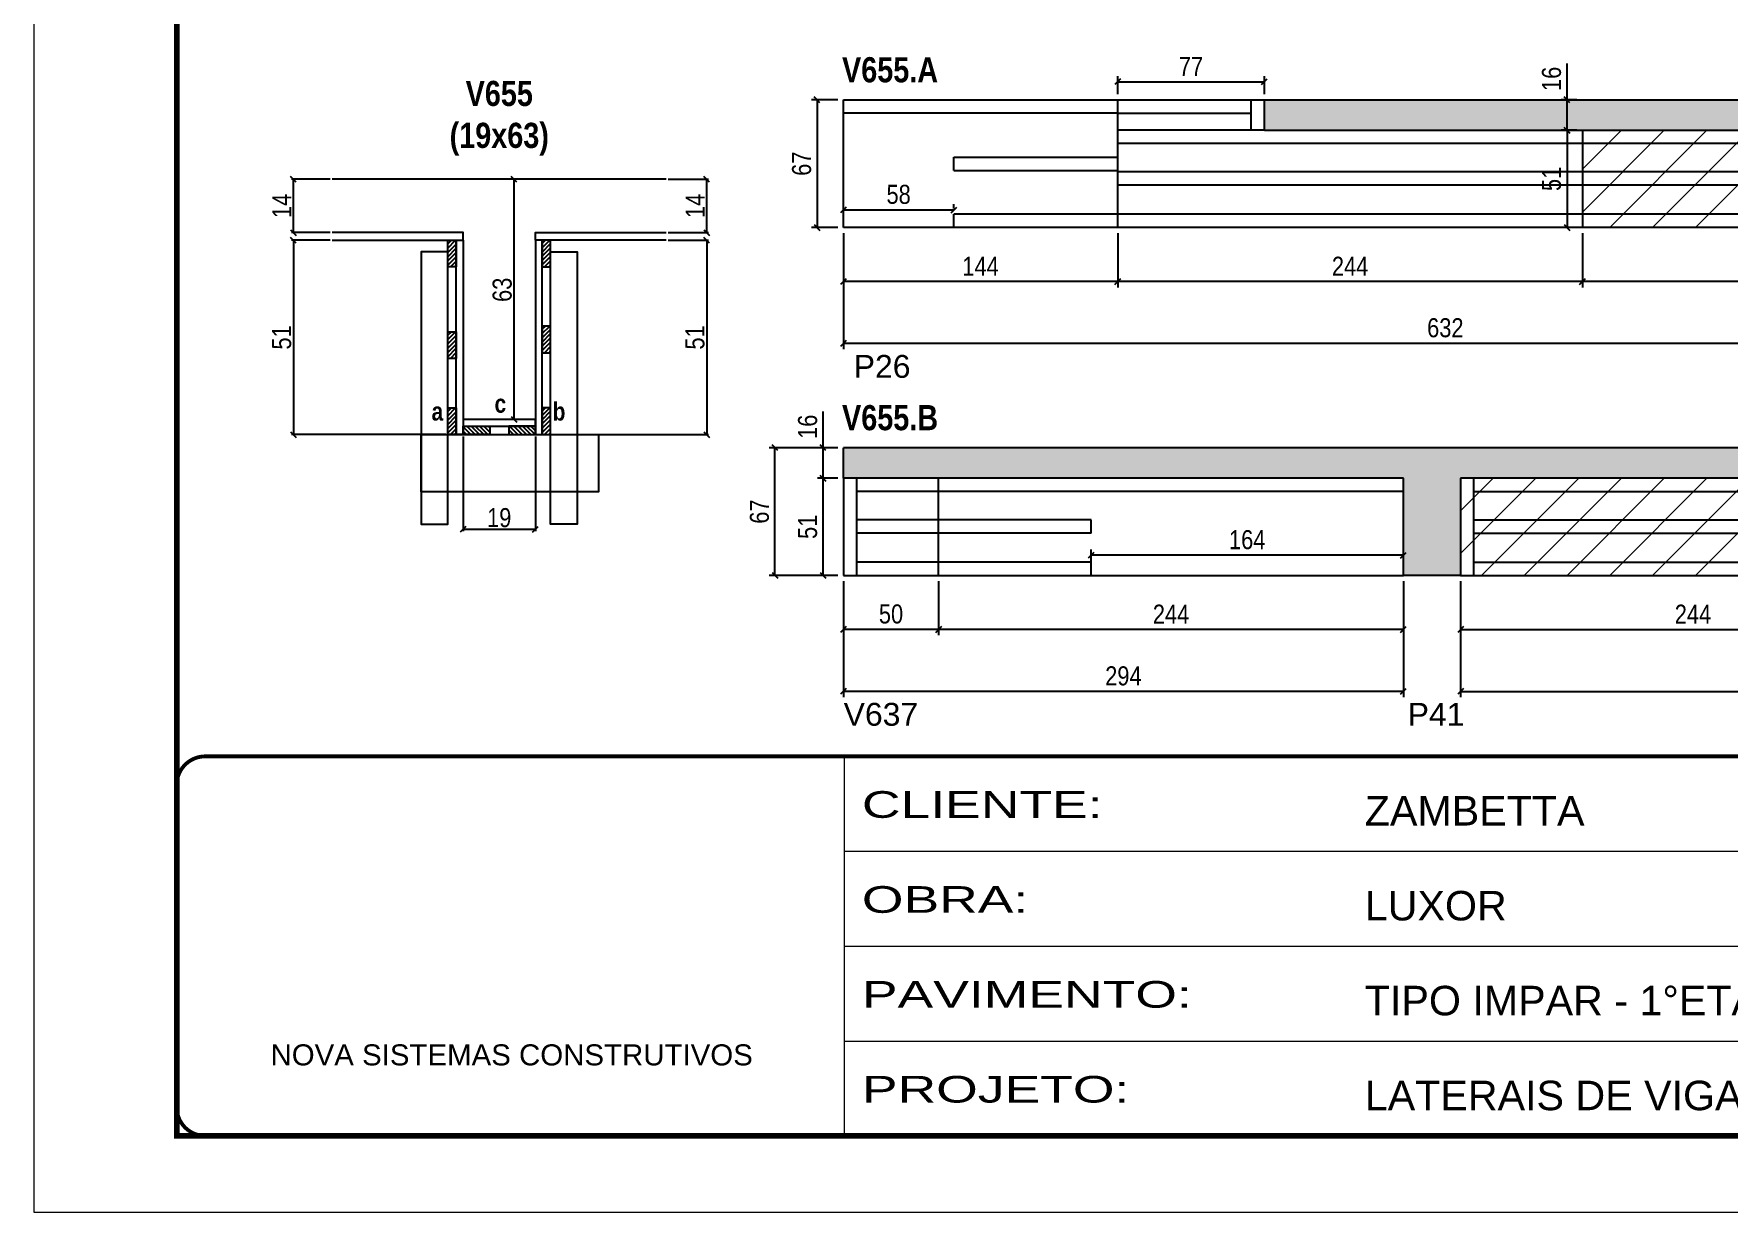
# Model space of a CAD drawing. Extents: x 3309 to 9563, y -2522 to 14608.
# Drawn here: x 4908 to 5797, y 10112 to 10731 of the extents above; entities that cross this region are included whole.
import ezdxf

# ---------------------------------------------------------------- set-up
doc = ezdxf.new("R2010")
doc.units = 0
doc.header["$PDMODE"] = 35
doc.header["$PDSIZE"] = -10
doc.linetypes.add('CONTINUO', pattern=[0])
doc.linetypes.add('DASHED', pattern=[0.75, 0.5, -0.25])
for name, color, linetype in [('5', 5, 'Continuous'), ('COTA', 241, 'Continuous'), ('detalhes', 4, 'Continuous'), ('NOMENCLATURA', 7, 'Continuous'), ('Painéis', 200, 'Continuous'), ('SARR_2.2x7', 40, 'Continuous'), ('SARR_3.5x7', 81, 'Continuous')]:
    doc.layers.add(name, color=color, linetype=linetype)
for name, color, linetype, lineweight in [('CONCRETO', 251, 'Continuous', 25), ('Folhas', 255, 'Continuous', 9), ('Hachura', 251, 'Continuous', 9), ('SARRAFO DE PRESSAO', 251, 'DASHED', 9)]:
    doc.layers.add(name, color=color, linetype=linetype, lineweight=lineweight)
doc.styles.add('ARIAL', font='arial.ttf')
doc.styles.add('COTA TECNICA', font='techl___.ttf', dxfattribs={"height": 10})
doc.styles.add('COTA TECNICA 2X', font='techl___.ttf', dxfattribs={"height": 10})
doc.styles.get("Standard").update_dxf_attribs({"font": 'arial.ttf'})
doc.styles.add('TECNICA', font='techb___.ttf', dxfattribs={"height": 10})
doc.styles.add('Tecnologia', font='')
doc.styles.get('Tecnologia').set_extended_font_data('Forgotten Futurist')
doc.dimstyles.new('PAINEL', dxfattribs={"dimtxt": 10, "dimasz": 3, "dimexe": 3, "dimexo": 3, "dimgap": 3, "dimtad": 1, "dimdec": 1, "dimzin": 12, "dimdsep": 46, "dimtxsty": 'COTA TECNICA', "dimblk1": 'OBLIQUE', "dimblk2": 'OBLIQUE', "dimsah": 1, "dimcen": 0.9, "dimclrd": 4, "dimclre": 4, "dimclrt": 240, "dimadec": 1, "dimazin": 3, "dimtfac": 1, "dimtdec": 1, "dimtmove": 0, "dimatfit": 3, "dimfxl": 1, "dimtolj": 1, "dimtzin": 12, "dimarcsym": 0})
doc.dimstyles.new('SECAO', dxfattribs={"dimscale": 0.333333, "dimtxt": 5, "dimasz": 9, "dimexe": 3, "dimexo": 3, "dimgap": 3, "dimtad": 1, "dimdec": 1, "dimlfac": 0.5, "dimzin": 12, "dimdsep": 46, "dimtxsty": 'COTA TECNICA 2X', "dimblk1": 'OBLIQUE', "dimblk2": 'OBLIQUE', "dimsah": 1, "dimcen": 0.9, "dimclrd": 4, "dimclre": 4, "dimclrt": 240, "dimadec": 1, "dimazin": 3, "dimtfac": 1, "dimtdec": 1, "dimtmove": 0, "dimatfit": 3, "dimfxl": 1, "dimtolj": 1, "dimtzin": 12, "dimarcsym": 0})
pattern_1 = [(135, (38368.6903, -112991.9001), (-1.122532015, -1.122532015), [])]
pattern_2 = [(45, (-118387.018, -22613.2691), (-1.122532015, 1.122532015), [])]
pattern_3 = [(45, (-118387.018, -22701.2691), (-1.122532015, 1.122532015), [])]

# ---------------------------------------------------------------- blocks, each defined once
blk = doc.blocks.new('9999999999')
at = {"color": 30, "linetype": 'CONTINUO'}
for p, q in [((98564.56, 34230.21), (98564.56, 34429.45)), ((98564.56, 34379.64), (99583.98, 34379.64)), ((98564.56, 34329.83), (99487.98, 34329.83)), ((98564.56, 34280.02), (99487.98, 34280.02))]:
    blk.add_line(p, q, dxfattribs=at)
at = {"color": 30, "linetype": 'CONTINUO', "const_width": 2}
blk.add_lwpolyline([(99583.98, 34230.21), (99583.98, 34414.45, 0.414214), (99568.98, 34429.45), (98228.98, 34429.45, 0.414214), (98213.98, 34414.45), (98213.98, 34245.21, 0.414214), (98228.98, 34230.21), (99583.98, 34230.21)], format="xyb", dxfattribs=at)
at = {"layer": 'Folhas'}
blk.add_lwpolyline([(98138.98, 34190.21), (99623.98, 34190.21), (99623.98, 35240.21), (98138.98, 35240.21)], close=True, dxfattribs=at)
at = {"layer": 'Folhas', "color": 30, "const_width": 3}
blk.add_lwpolyline([(98213.98, 34230.21), (99583.98, 34230.21), (99583.98, 35200.21), (98213.98, 35200.21)], close=True, dxfattribs=at)
at = {"color": 7, "linetype": 'Continuous', "ltscale": 5, "style": 'ARIAL'}
for s, height, p in [('ZAMBETTA', 15.483, (98837.68, 34393.13)), ('LUXOR', 15.483, (98837.68, 34343.32)), ('TIPO IMPAR - 1°ETAPA', 15.4829, (98837.68, 34293.51)), ('NOVA SISTEMAS CONSTRUTIVOS', 11.0592, (98263.19, 34267.21)), ('LATERAIS DE VIGAS', 15.4829, (98837.68, 34243.7))]:
    blk.add_text(s, height=height, dxfattribs=at).set_placement(p)
at = {"layer": 'Folhas', "color": 7, "style": 'Tecnologia', "width": 1.5}
for s, p in [('CLIENTE:', (98573.65, 34397.17)), ('OBRA:', (98573.65, 34347.31)), ('PAVIMENTO:', (98573.65, 34297.5)), ('PROJETO:', (98573.65, 34247.69))]:
    blk.add_text(s, height=14, dxfattribs=at).set_placement(p)
blk = doc.blocks.new('_Oblique')
at = {"color": 0, "linetype": 'ByBlock', "lineweight": -2}
blk.add_line((-0.5, -0.5), (0.5, 0.5), dxfattribs=at)
blk = doc.blocks.new('*D2615')
at = {"layer": 'COTA', "color": 4, "lineweight": -2, "transparency": 16777216}
for p, q in [((5133.15, 10519.27), (5133.15, 10469.52)), ((5171.15, 10519.27), (5171.15, 10469.52)), ((5171.15, 10470.52), (5133.15, 10470.52))]:
    blk.add_line(p, q, dxfattribs=at)
at = {"layer": 'Defpoints', "color": 0, "transparency": 16777216}
for p in [(5133.15, 10520.27), (5171.15, 10520.27), (5133.15, 10470.52)]:
    blk.add_point(p, dxfattribs=at)
at = {"layer": 'COTA', "color": 4, "lineweight": -2, "transparency": 16777216, "xscale": 3, "yscale": 3, "zscale": 3, "rotation": 180}
blk.add_blockref('_Oblique', (5133.15, 10470.52), dxfattribs=at)
at = {"layer": 'COTA', "color": 4, "lineweight": -2, "transparency": 16777216, "xscale": 3, "yscale": 3, "zscale": 3}
blk.add_blockref('_Oblique', (5171.15, 10470.52), dxfattribs=at)
at = {"layer": 'COTA', "color": 240, "transparency": 16777216, "insert": (5152.15, 10476.61), "char_height": 10, "attachment_point": 5, "style": 'COTA TECNICA 2X'}
blk.add_mtext('\\A1;19', dxfattribs=at)
blk = doc.blocks.new('*D2616')
at = {"layer": 'COTA', "color": 4, "lineweight": -2, "transparency": 16777216}
for p, q in [((5063.45, 10622.27), (5043.1, 10622.27)), ((5044.1, 10622.27), (5044.1, 10520.27)), ((5124.15, 10520.27), (5043.1, 10520.27))]:
    blk.add_line(p, q, dxfattribs=at)
at = {"layer": 'Defpoints', "color": 0, "transparency": 16777216}
for p in [(5064.45, 10622.27), (5044.1, 10520.27), (5125.15, 10520.27, 0)]:
    blk.add_point(p, dxfattribs=at)
at = {"layer": 'COTA', "color": 4, "lineweight": -2, "transparency": 16777216, "xscale": 3, "yscale": 3, "zscale": 3}
for p, rotation in [((5044.1, 10622.27), 90), ((5044.1, 10520.27), 270)]:
    blk.add_blockref('_Oblique', p, dxfattribs=dict(at, rotation=rotation))
at = {"layer": 'COTA', "color": 240, "transparency": 16777216, "insert": (5037.99, 10571.27), "char_height": 10, "attachment_point": 5, "rotation": 90, "style": 'COTA TECNICA 2X'}
blk.add_mtext('\\A1;51', dxfattribs=at)
blk = doc.blocks.new('*D2617')
at = {"layer": 'COTA', "color": 4, "lineweight": -2, "transparency": 16777216}
for p, q in [((5240.85, 10622.27), (5262.07, 10622.27)), ((5261.07, 10622.27), (5261.07, 10520.27)), ((5180.15, 10520.27), (5262.07, 10520.27))]:
    blk.add_line(p, q, dxfattribs=at)
at = {"layer": 'Defpoints', "color": 0, "transparency": 16777216}
for p in [(5239.85, 10622.27), (5179.15, 10520.27, 0), (5261.07, 10520.27)]:
    blk.add_point(p, dxfattribs=at)
at = {"layer": 'COTA', "color": 4, "lineweight": -2, "transparency": 16777216, "xscale": 3, "yscale": 3, "zscale": 3}
for p, rotation in [((5261.07, 10622.27), 90), ((5261.07, 10520.27), 270)]:
    blk.add_blockref('_Oblique', p, dxfattribs=dict(at, rotation=rotation))
at = {"layer": 'COTA', "color": 240, "transparency": 16777216, "insert": (5254.96, 10571.27), "char_height": 10, "attachment_point": 5, "rotation": 90, "style": 'COTA TECNICA 2X'}
blk.add_mtext('\\A1;51', dxfattribs=at)
blk = doc.blocks.new('*D2618')
at = {"layer": 'COTA', "color": 4, "lineweight": -2, "transparency": 16777216}
for p, q in [((5170.15, 10654.27), (5158.98, 10654.27)), ((5159.98, 10528.27), (5159.98, 10654.27)), ((5170.15, 10528.27), (5158.98, 10528.27))]:
    blk.add_line(p, q, dxfattribs=at)
at = {"layer": 'Defpoints', "color": 0, "transparency": 16777216}
for p in [(5159.98, 10654.27), (5171.15, 10654.27), (5171.15, 10528.27)]:
    blk.add_point(p, dxfattribs=at)
at = {"layer": 'COTA', "color": 4, "lineweight": -2, "transparency": 16777216, "xscale": 3, "yscale": 3, "zscale": 3}
for p, rotation in [((5159.98, 10654.27), 90), ((5159.98, 10528.27), 270)]:
    blk.add_blockref('_Oblique', p, dxfattribs=dict(at, rotation=rotation))
at = {"layer": 'COTA', "color": 240, "transparency": 16777216, "insert": (5153.76, 10596.27), "char_height": 10, "attachment_point": 5, "rotation": 90, "style": 'COTA TECNICA 2X'}
blk.add_mtext('\\A1;63', dxfattribs=at)
blk = doc.blocks.new('*D2619')
at = {"layer": 'COTA', "color": 4, "lineweight": -2, "transparency": 16777216}
for p, q in [((5240.85, 10654.27), (5262.07, 10654.27)), ((5261.07, 10626.27), (5261.07, 10654.27)), ((5240.85, 10626.27), (5262.07, 10626.27))]:
    blk.add_line(p, q, dxfattribs=at)
at = {"layer": 'Defpoints', "color": 0, "transparency": 16777216}
for p in [(5239.85, 10654.27), (5261.07, 10654.27), (5239.85, 10626.27)]:
    blk.add_point(p, dxfattribs=at)
at = {"layer": 'COTA', "color": 4, "lineweight": -2, "transparency": 16777216, "xscale": 3, "yscale": 3, "zscale": 3}
for p, rotation in [((5261.07, 10654.27), 90), ((5261.07, 10626.27), 270)]:
    blk.add_blockref('_Oblique', p, dxfattribs=dict(at, rotation=rotation))
at = {"layer": 'COTA', "color": 240, "transparency": 16777216, "insert": (5255, 10640.27), "char_height": 10, "attachment_point": 5, "rotation": 90, "style": 'COTA TECNICA 2X'}
blk.add_mtext('\\A1;14', dxfattribs=at)
blk = doc.blocks.new('*D2620')
at = {"layer": 'COTA', "color": 4, "lineweight": -2, "transparency": 16777216}
for p, q in [((5063.45, 10654.27), (5043.1, 10654.27)), ((5044.1, 10626.27), (5044.1, 10654.27)), ((5063.45, 10626.27), (5043.1, 10626.27))]:
    blk.add_line(p, q, dxfattribs=at)
at = {"layer": 'Defpoints', "color": 0, "transparency": 16777216}
for p in [(5044.1, 10654.27), (5064.45, 10654.27), (5064.45, 10626.27)]:
    blk.add_point(p, dxfattribs=at)
at = {"layer": 'COTA', "color": 4, "lineweight": -2, "transparency": 16777216, "xscale": 3, "yscale": 3, "zscale": 3}
for p, rotation in [((5044.1, 10654.27), 90), ((5044.1, 10626.27), 270)]:
    blk.add_blockref('_Oblique', p, dxfattribs=dict(at, rotation=rotation))
at = {"layer": 'COTA', "color": 240, "transparency": 16777216, "insert": (5038.03, 10640.27), "char_height": 10, "attachment_point": 5, "rotation": 90, "style": 'COTA TECNICA 2X'}
blk.add_mtext('\\A1;14', dxfattribs=at)
blk = doc.blocks.new('*D2622')
at = {"layer": 'COTA', "color": 4, "lineweight": -2, "transparency": 16777216}
for p, q in [((5332.84, 10625.99), (5332.84, 10565.08)), ((5964.84, 10625.99), (5964.84, 10565.08)), ((5964.84, 10568.08), (5332.84, 10568.08))]:
    blk.add_line(p, q, dxfattribs=at)
at = {"layer": 'Defpoints', "color": 0, "transparency": 16777216}
for p in [(5332.84, 10628.99), (5964.84, 10628.99), (5332.84, 10568.08)]:
    blk.add_point(p, dxfattribs=at)
at = {"layer": 'COTA', "color": 4, "lineweight": -2, "transparency": 16777216, "xscale": 3, "yscale": 3, "zscale": 3, "rotation": 180}
blk.add_blockref('_Oblique', (5332.84, 10568.08), dxfattribs=at)
at = {"layer": 'COTA', "color": 4, "lineweight": -2, "transparency": 16777216, "xscale": 3, "yscale": 3, "zscale": 3}
blk.add_blockref('_Oblique', (5964.84, 10568.08), dxfattribs=at)
at = {"layer": 'COTA', "color": 240, "transparency": 16777216, "insert": (5648.84, 10576.3), "char_height": 10, "attachment_point": 5, "style": 'COTA TECNICA'}
blk.add_mtext('\\A1;632', dxfattribs=at)
blk = doc.blocks.new('*D2623')
at = {"layer": 'COTA', "color": 4, "lineweight": -2, "transparency": 16777216}
for p, q in [((5720.84, 10625.99), (5720.84, 10597.57)), ((5964.84, 10625.99), (5964.84, 10597.57)), ((5964.84, 10600.57), (5720.84, 10600.57))]:
    blk.add_line(p, q, dxfattribs=at)
at = {"layer": 'Defpoints', "color": 0, "transparency": 16777216}
for p in [(5720.84, 10628.99), (5964.84, 10628.99), (5720.84, 10600.57)]:
    blk.add_point(p, dxfattribs=at)
at = {"layer": 'COTA', "color": 4, "lineweight": -2, "transparency": 16777216, "xscale": 3, "yscale": 3, "zscale": 3, "rotation": 180}
blk.add_blockref('_Oblique', (5720.84, 10600.57), dxfattribs=at)
at = {"layer": 'COTA', "color": 4, "lineweight": -2, "transparency": 16777216, "xscale": 3, "yscale": 3, "zscale": 3}
blk.add_blockref('_Oblique', (5964.84, 10600.57), dxfattribs=at)
at = {"layer": 'COTA', "color": 240, "transparency": 16777216, "insert": (5842.84, 10608.64), "char_height": 10, "attachment_point": 5, "style": 'COTA TECNICA'}
blk.add_mtext('\\A1;244', dxfattribs=at)
blk = doc.blocks.new('*D2621')
at = {"layer": 'COTA', "color": 4, "lineweight": -2, "transparency": 16777216}
for p, q in [((5332.84, 10625.99), (5332.84, 10597.57)), ((5476.84, 10625.99), (5476.84, 10597.57)), ((5476.84, 10600.57), (5332.84, 10600.57))]:
    blk.add_line(p, q, dxfattribs=at)
at = {"layer": 'Defpoints', "color": 0, "transparency": 16777216}
for p in [(5332.84, 10628.99), (5476.84, 10628.99), (5332.84, 10600.57)]:
    blk.add_point(p, dxfattribs=at)
at = {"layer": 'COTA', "color": 4, "lineweight": -2, "transparency": 16777216, "xscale": 3, "yscale": 3, "zscale": 3, "rotation": 180}
blk.add_blockref('_Oblique', (5332.84, 10600.57), dxfattribs=at)
at = {"layer": 'COTA', "color": 4, "lineweight": -2, "transparency": 16777216, "xscale": 3, "yscale": 3, "zscale": 3}
blk.add_blockref('_Oblique', (5476.84, 10600.57), dxfattribs=at)
at = {"layer": 'COTA', "color": 240, "transparency": 16777216, "insert": (5404.84, 10608.64), "char_height": 10, "attachment_point": 5, "style": 'COTA TECNICA'}
blk.add_mtext('\\A1;144', dxfattribs=at)
blk = doc.blocks.new('*D2624')
at = {"layer": 'COTA', "color": 4, "lineweight": -2, "transparency": 16777216}
for p, q in [((5476.84, 10625.99), (5476.84, 10597.57)), ((5720.84, 10625.99), (5720.84, 10597.57)), ((5720.84, 10600.57), (5476.84, 10600.57))]:
    blk.add_line(p, q, dxfattribs=at)
at = {"layer": 'Defpoints', "color": 0, "transparency": 16777216}
for p in [(5476.84, 10628.99), (5720.84, 10628.99), (5476.84, 10600.57)]:
    blk.add_point(p, dxfattribs=at)
at = {"layer": 'COTA', "color": 4, "lineweight": -2, "transparency": 16777216, "xscale": 3, "yscale": 3, "zscale": 3, "rotation": 180}
blk.add_blockref('_Oblique', (5476.84, 10600.57), dxfattribs=at)
at = {"layer": 'COTA', "color": 4, "lineweight": -2, "transparency": 16777216, "xscale": 3, "yscale": 3, "zscale": 3}
blk.add_blockref('_Oblique', (5720.84, 10600.57), dxfattribs=at)
at = {"layer": 'COTA', "color": 240, "transparency": 16777216, "insert": (5598.84, 10608.64), "char_height": 10, "attachment_point": 5, "style": 'COTA TECNICA'}
blk.add_mtext('\\A1;244', dxfattribs=at)
blk = doc.blocks.new('*D2625')
at = {"layer": 'COTA', "color": 4, "lineweight": -2, "transparency": 16777216}
for p, q in [((5332.84, 10631.99), (5332.84, 10641.19)), ((5332.84, 10638.19), (5390.84, 10638.19)), ((5390.84, 10638.99), (5390.84, 10641.19))]:
    blk.add_line(p, q, dxfattribs=at)
at = {"layer": 'Defpoints', "color": 0, "transparency": 16777216}
for p in [(5390.84, 10638.19), (5332.84, 10628.99), (5390.84, 10635.99)]:
    blk.add_point(p, dxfattribs=at)
at = {"layer": 'COTA', "color": 4, "lineweight": -2, "transparency": 16777216, "xscale": 3, "yscale": 3, "zscale": 3, "rotation": 180}
blk.add_blockref('_Oblique', (5332.84, 10638.19), dxfattribs=at)
at = {"layer": 'COTA', "color": 4, "lineweight": -2, "transparency": 16777216, "xscale": 3, "yscale": 3, "zscale": 3}
blk.add_blockref('_Oblique', (5390.84, 10638.19), dxfattribs=at)
at = {"layer": 'COTA', "color": 240, "transparency": 16777216, "insert": (5361.84, 10646.32), "char_height": 10, "attachment_point": 5, "style": 'COTA TECNICA'}
blk.add_mtext('\\A1;58', dxfattribs=at)
blk = doc.blocks.new('*D2626')
at = {"layer": 'COTA', "color": 4, "lineweight": -2, "transparency": 16777216}
for p, q in [((5329.84, 10695.99), (5316.05, 10695.99)), ((5319.05, 10695.99), (5319.05, 10628.99)), ((5329.84, 10628.99), (5316.05, 10628.99))]:
    blk.add_line(p, q, dxfattribs=at)
at = {"layer": 'Defpoints', "color": 0, "transparency": 16777216}
for p in [(5332.84, 10695.99), (5319.05, 10628.99), (5332.84, 10628.99)]:
    blk.add_point(p, dxfattribs=at)
at = {"layer": 'COTA', "color": 4, "lineweight": -2, "transparency": 16777216, "xscale": 3, "yscale": 3, "zscale": 3}
for p, rotation in [((5319.05, 10695.99), 90), ((5319.05, 10628.99), 270)]:
    blk.add_blockref('_Oblique', p, dxfattribs=dict(at, rotation=rotation))
at = {"layer": 'COTA', "color": 240, "transparency": 16777216, "insert": (5310.95, 10662.49), "char_height": 10, "attachment_point": 5, "rotation": 90, "style": 'COTA TECNICA'}
blk.add_mtext('\\A1;67', dxfattribs=at)
blk = doc.blocks.new('*D2627')
at = {"layer": 'COTA', "color": 4, "lineweight": -2, "transparency": 16777216}
for p, q in [((5476.84, 10698.99), (5476.84, 10708.48)), ((5476.84, 10705.48), (5553.84, 10705.48)), ((5553.84, 10698.99), (5553.84, 10708.48))]:
    blk.add_line(p, q, dxfattribs=at)
at = {"layer": 'Defpoints', "color": 0, "transparency": 16777216}
for p in [(5553.84, 10705.48), (5476.84, 10695.99), (5553.84, 10695.99)]:
    blk.add_point(p, dxfattribs=at)
at = {"layer": 'COTA', "color": 4, "lineweight": -2, "transparency": 16777216, "xscale": 3, "yscale": 3, "zscale": 3, "rotation": 180}
blk.add_blockref('_Oblique', (5476.84, 10705.48), dxfattribs=at)
at = {"layer": 'COTA', "color": 4, "lineweight": -2, "transparency": 16777216, "xscale": 3, "yscale": 3, "zscale": 3}
blk.add_blockref('_Oblique', (5553.84, 10705.48), dxfattribs=at)
at = {"layer": 'COTA', "color": 240, "transparency": 16777216, "insert": (5515.34, 10713.55), "char_height": 10, "attachment_point": 5, "style": 'COTA TECNICA'}
blk.add_mtext('\\A1;77', dxfattribs=at)
blk = doc.blocks.new('*D2628')
at = {"layer": 'COTA', "color": 4, "lineweight": -2, "transparency": 16777216}
for p, q in [((5717.84, 10679.99), (5709.72, 10679.99)), ((5712.72, 10679.99), (5712.72, 10628.99)), ((5717.84, 10628.99), (5709.72, 10628.99))]:
    blk.add_line(p, q, dxfattribs=at)
at = {"layer": 'Defpoints', "color": 0, "transparency": 16777216}
for p in [(5720.84, 10679.99), (5712.72, 10628.99), (5720.84, 10628.99)]:
    blk.add_point(p, dxfattribs=at)
at = {"layer": 'COTA', "color": 4, "lineweight": -2, "transparency": 16777216, "xscale": 3, "yscale": 3, "zscale": 3}
for p, rotation in [((5712.72, 10679.99), 90), ((5712.72, 10628.99), 270)]:
    blk.add_blockref('_Oblique', p, dxfattribs=dict(at, rotation=rotation))
at = {"layer": 'COTA', "color": 240, "transparency": 16777216, "insert": (5704.61, 10654.49), "char_height": 10, "attachment_point": 5, "rotation": 90, "style": 'COTA TECNICA'}
blk.add_mtext('\\A1;51', dxfattribs=at)
blk = doc.blocks.new('*D2629')
at = {"layer": 'COTA', "color": 4, "lineweight": -2, "transparency": 16777216}
for p, q in [((5712.72, 10695.99), (5712.72, 10715)), ((5717.84, 10695.99), (5709.72, 10695.99)), ((5712.72, 10679.99), (5712.72, 10695.99)), ((5717.84, 10679.99), (5709.72, 10679.99))]:
    blk.add_line(p, q, dxfattribs=at)
at = {"layer": 'Defpoints', "color": 0, "transparency": 16777216}
for p in [(5712.72, 10695.99), (5720.84, 10695.99), (5720.84, 10679.99)]:
    blk.add_point(p, dxfattribs=at)
at = {"layer": 'COTA', "color": 4, "lineweight": -2, "transparency": 16777216, "xscale": 3, "yscale": 3, "zscale": 3}
for p, rotation in [((5712.72, 10695.99), 90), ((5712.72, 10679.99), 270)]:
    blk.add_blockref('_Oblique', p, dxfattribs=dict(at, rotation=rotation))
at = {"layer": 'COTA', "color": 240, "transparency": 16777216, "insert": (5704.62, 10707), "char_height": 10, "attachment_point": 5, "rotation": 90, "style": 'COTA TECNICA'}
blk.add_mtext('\\A1;16', dxfattribs=at)
blk = doc.blocks.new('*D2651')
at = {"layer": 'COTA', "color": 4, "lineweight": -2, "transparency": 16777216}
for p, q in [((5656.84, 10443.37), (5656.84, 10382.46)), ((6288.84, 10443.37), (6288.84, 10382.46)), ((5656.84, 10385.46), (6288.84, 10385.46))]:
    blk.add_line(p, q, dxfattribs=at)
at = {"layer": 'Defpoints', "color": 0, "transparency": 16777216}
for p in [(5656.84, 10446.37), (6288.84, 10446.37), (6288.84, 10385.46)]:
    blk.add_point(p, dxfattribs=at)
at = {"layer": 'COTA', "color": 4, "lineweight": -2, "transparency": 16777216, "xscale": 3, "yscale": 3, "zscale": 3, "rotation": 180}
blk.add_blockref('_Oblique', (5656.84, 10385.46), dxfattribs=at)
at = {"layer": 'COTA', "color": 4, "lineweight": -2, "transparency": 16777216, "xscale": 3, "yscale": 3, "zscale": 3}
blk.add_blockref('_Oblique', (6288.84, 10385.46), dxfattribs=at)
at = {"layer": 'COTA', "color": 240, "transparency": 16777216, "insert": (5972.84, 10393.68), "char_height": 10, "attachment_point": 5, "style": 'COTA TECNICA'}
blk.add_mtext('\\A1;632', dxfattribs=at)
blk = doc.blocks.new('*D2652')
at = {"layer": 'COTA', "color": 4, "lineweight": -2, "transparency": 16777216}
for p, q in [((5656.84, 10443.37), (5656.84, 10414.95)), ((5900.84, 10443.37), (5900.84, 10414.95)), ((5656.84, 10417.95), (5900.84, 10417.95))]:
    blk.add_line(p, q, dxfattribs=at)
at = {"layer": 'Defpoints', "color": 0, "transparency": 16777216}
for p in [(5656.84, 10446.37), (5900.84, 10446.37), (5900.84, 10417.95)]:
    blk.add_point(p, dxfattribs=at)
at = {"layer": 'COTA', "color": 4, "lineweight": -2, "transparency": 16777216, "xscale": 3, "yscale": 3, "zscale": 3, "rotation": 180}
blk.add_blockref('_Oblique', (5656.84, 10417.95), dxfattribs=at)
at = {"layer": 'COTA', "color": 4, "lineweight": -2, "transparency": 16777216, "xscale": 3, "yscale": 3, "zscale": 3}
blk.add_blockref('_Oblique', (5900.84, 10417.95), dxfattribs=at)
at = {"layer": 'COTA', "color": 240, "transparency": 16777216, "insert": (5778.84, 10426.02), "char_height": 10, "attachment_point": 5, "style": 'COTA TECNICA'}
blk.add_mtext('\\A1;244', dxfattribs=at)
blk = doc.blocks.new('*D2645')
at = {"layer": 'COTA', "color": 4, "lineweight": -2, "transparency": 16777216}
for p, q in [((5332.84, 10443.37), (5332.84, 10382.46)), ((5626.84, 10443.37), (5626.84, 10382.46)), ((5626.84, 10385.46), (5332.84, 10385.46))]:
    blk.add_line(p, q, dxfattribs=at)
at = {"layer": 'Defpoints', "color": 0, "transparency": 16777216}
for p in [(5332.84, 10446.37), (5626.84, 10446.37), (5332.84, 10385.46)]:
    blk.add_point(p, dxfattribs=at)
at = {"layer": 'COTA', "color": 4, "lineweight": -2, "transparency": 16777216, "xscale": 3, "yscale": 3, "zscale": 3, "rotation": 180}
blk.add_blockref('_Oblique', (5332.84, 10385.46), dxfattribs=at)
at = {"layer": 'COTA', "color": 4, "lineweight": -2, "transparency": 16777216, "xscale": 3, "yscale": 3, "zscale": 3}
blk.add_blockref('_Oblique', (5626.84, 10385.46), dxfattribs=at)
at = {"layer": 'COTA', "color": 240, "transparency": 16777216, "insert": (5479.84, 10393.56), "char_height": 10, "attachment_point": 5, "style": 'COTA TECNICA'}
blk.add_mtext('\\A1;294', dxfattribs=at)
blk = doc.blocks.new('*D2646')
at = {"layer": 'COTA', "color": 4, "lineweight": -2, "transparency": 16777216}
for p, q in [((5462.84, 10449.37), (5462.84, 10459.94)), ((5626.84, 10449.37), (5626.84, 10459.94)), ((5626.84, 10456.94), (5462.84, 10456.94))]:
    blk.add_line(p, q, dxfattribs=at)
at = {"layer": 'Defpoints', "color": 0, "transparency": 16777216}
for p in [(5462.84, 10456.94), (5462.84, 10446.37), (5626.84, 10446.37)]:
    blk.add_point(p, dxfattribs=at)
at = {"layer": 'COTA', "color": 4, "lineweight": -2, "transparency": 16777216, "xscale": 3, "yscale": 3, "zscale": 3, "rotation": 180}
blk.add_blockref('_Oblique', (5462.84, 10456.94), dxfattribs=at)
at = {"layer": 'COTA', "color": 4, "lineweight": -2, "transparency": 16777216, "xscale": 3, "yscale": 3, "zscale": 3}
blk.add_blockref('_Oblique', (5626.84, 10456.94), dxfattribs=at)
at = {"layer": 'COTA', "color": 240, "transparency": 16777216, "insert": (5544.84, 10465.05), "char_height": 10, "attachment_point": 5, "style": 'COTA TECNICA'}
blk.add_mtext('\\A1;164', dxfattribs=at)
blk = doc.blocks.new('*D2638')
at = {"layer": 'COTA', "color": 4, "lineweight": -2, "transparency": 16777216}
for p, q in [((5382.84, 10443.37), (5382.84, 10414.95)), ((5626.84, 10443.37), (5626.84, 10414.95)), ((5626.84, 10417.95), (5382.84, 10417.95))]:
    blk.add_line(p, q, dxfattribs=at)
at = {"layer": 'Defpoints', "color": 0, "transparency": 16777216}
for p in [(5382.84, 10446.37), (5626.84, 10446.37), (5382.84, 10417.95)]:
    blk.add_point(p, dxfattribs=at)
at = {"layer": 'COTA', "color": 4, "lineweight": -2, "transparency": 16777216, "xscale": 3, "yscale": 3, "zscale": 3, "rotation": 180}
blk.add_blockref('_Oblique', (5382.84, 10417.95), dxfattribs=at)
at = {"layer": 'COTA', "color": 4, "lineweight": -2, "transparency": 16777216, "xscale": 3, "yscale": 3, "zscale": 3}
blk.add_blockref('_Oblique', (5626.84, 10417.95), dxfattribs=at)
at = {"layer": 'COTA', "color": 240, "transparency": 16777216, "insert": (5504.84, 10426.02), "char_height": 10, "attachment_point": 5, "style": 'COTA TECNICA'}
blk.add_mtext('\\A1;244', dxfattribs=at)
blk = doc.blocks.new('*D2639')
at = {"layer": 'COTA', "color": 4, "lineweight": -2, "transparency": 16777216}
for p, q in [((5382.84, 10443.37), (5382.84, 10414.95)), ((5332.84, 10440.37), (5332.84, 10414.95)), ((5382.84, 10417.95), (5332.84, 10417.95))]:
    blk.add_line(p, q, dxfattribs=at)
at = {"layer": 'Defpoints', "color": 0, "transparency": 16777216}
for p in [(5332.84, 10443.37), (5382.84, 10446.37), (5332.84, 10417.95)]:
    blk.add_point(p, dxfattribs=at)
at = {"layer": 'COTA', "color": 4, "lineweight": -2, "transparency": 16777216, "xscale": 3, "yscale": 3, "zscale": 3, "rotation": 180}
blk.add_blockref('_Oblique', (5332.84, 10417.95), dxfattribs=at)
at = {"layer": 'COTA', "color": 4, "lineweight": -2, "transparency": 16777216, "xscale": 3, "yscale": 3, "zscale": 3}
blk.add_blockref('_Oblique', (5382.84, 10417.95), dxfattribs=at)
at = {"layer": 'COTA', "color": 240, "transparency": 16777216, "insert": (5357.84, 10426.06), "char_height": 10, "attachment_point": 5, "style": 'COTA TECNICA'}
blk.add_mtext('\\A1;50', dxfattribs=at)
blk = doc.blocks.new('*D2640')
at = {"layer": 'COTA', "color": 4, "lineweight": -2, "transparency": 16777216}
for p, q in [((5329.84, 10497.37), (5319.2, 10497.37)), ((5322.2, 10446.37), (5322.2, 10497.37)), ((5329.84, 10446.37), (5319.2, 10446.37))]:
    blk.add_line(p, q, dxfattribs=at)
at = {"layer": 'Defpoints', "color": 0, "transparency": 16777216}
for p in [(5322.2, 10497.37), (5332.84, 10497.37), (5332.84, 10446.37)]:
    blk.add_point(p, dxfattribs=at)
at = {"layer": 'COTA', "color": 4, "lineweight": -2, "transparency": 16777216, "xscale": 3, "yscale": 3, "zscale": 3}
for p, rotation in [((5322.2, 10497.37), 90), ((5322.2, 10446.37), 270)]:
    blk.add_blockref('_Oblique', p, dxfattribs=dict(at, rotation=rotation))
at = {"layer": 'COTA', "color": 240, "transparency": 16777216, "insert": (5314.09, 10471.87), "char_height": 10, "attachment_point": 5, "rotation": 90, "style": 'COTA TECNICA'}
blk.add_mtext('\\A1;51', dxfattribs=at)
blk = doc.blocks.new('*D2641')
at = {"layer": 'COTA', "color": 4, "lineweight": -2, "transparency": 16777216}
for p, q in [((5322.2, 10513.37), (5322.2, 10532.38)), ((5329.84, 10513.37), (5319.2, 10513.37)), ((5322.2, 10497.37), (5322.2, 10513.37)), ((5329.84, 10497.37), (5319.2, 10497.37))]:
    blk.add_line(p, q, dxfattribs=at)
at = {"layer": 'Defpoints', "color": 0, "transparency": 16777216}
for p in [(5322.2, 10513.37), (5332.84, 10513.37), (5332.84, 10497.37)]:
    blk.add_point(p, dxfattribs=at)
at = {"layer": 'COTA', "color": 4, "lineweight": -2, "transparency": 16777216, "xscale": 3, "yscale": 3, "zscale": 3}
for p, rotation in [((5322.2, 10513.37), 90), ((5322.2, 10497.37), 270)]:
    blk.add_blockref('_Oblique', p, dxfattribs=dict(at, rotation=rotation))
at = {"layer": 'COTA', "color": 240, "transparency": 16777216, "insert": (5314.1, 10524.38), "char_height": 10, "attachment_point": 5, "rotation": 90, "style": 'COTA TECNICA'}
blk.add_mtext('\\A1;16', dxfattribs=at)
blk = doc.blocks.new('*D2642')
at = {"layer": 'COTA', "color": 4, "lineweight": -2, "transparency": 16777216}
for p, q in [((5329.84, 10513.37), (5293.91, 10513.37)), ((5296.91, 10446.37), (5296.91, 10513.37)), ((5329.84, 10446.37), (5293.91, 10446.37))]:
    blk.add_line(p, q, dxfattribs=at)
at = {"layer": 'Defpoints', "color": 0, "transparency": 16777216}
for p in [(5296.91, 10513.37), (5332.84, 10513.37), (5332.84, 10446.37)]:
    blk.add_point(p, dxfattribs=at)
at = {"layer": 'COTA', "color": 4, "lineweight": -2, "transparency": 16777216, "xscale": 3, "yscale": 3, "zscale": 3}
for p, rotation in [((5296.91, 10513.37), 90), ((5296.91, 10446.37), 270)]:
    blk.add_blockref('_Oblique', p, dxfattribs=dict(at, rotation=rotation))
at = {"layer": 'COTA', "color": 240, "transparency": 16777216, "insert": (5288.8, 10479.87), "char_height": 10, "attachment_point": 5, "rotation": 90, "style": 'COTA TECNICA'}
blk.add_mtext('\\A1;67', dxfattribs=at)

msp = doc.modelspace()

# ---------------------------------------------------------------- hatches: boundary and pattern name
at = {"layer": 'COTA'}
h = msp.add_hatch(dxfattribs=at)
h.set_pattern_fill('AR-CONC', color=256, scale=0.03)
h.set_pattern_definition([(50, (0, 1915.4526), (5.46554, -0.4781726), [0.5715, -6.2865]), (355, (0, 1915.4526), (-1.0573026, 5.7317054), [0.4572, -5.0292175]), (100.451445, (0.4555, 1915.413), (4.4082374, 5.2535326), [0.4857003, -5.3427073]), (46.1842, (0, 1916.9766), (8.1323712, -1.26127), [0.85725, -9.42975]), (96.63556, (0.678, 1916.8715), (7.122124, 7.422784), [0.728551, -8.014068]), (351.18415, (0, 1916.977), (7.122124, 7.422784), [0.685799, -7.543792]), (21, (0.762, 1916.5956), (4.5484317, -3.067956), [0.5715, -6.2865]), (326, (0.762, 1916.5956), (1.8540609, 5.525639), [0.4572, -5.0292]), (71.451445, (1.141, 1916.34), (6.4024926, 2.457683), [0.4857003, -5.342698]), (37.5, (0, 1915.4526), (0.0926581, 2.53665117), [0, -4.96824, 0, -5.1054, 0, -5.04825]), (7.5, (0, 1915.4526), (2.0045899, 3.00541724), [0, -2.91084, 0, -4.85394, 0, -1.92405]), (327.5, (-1.6993, 1915.4526), (4.06771786, -0.17186232), [0, -1.905, 0, -5.9436, 0, -7.8867]), (317.5, (-2.4613, 1915.4526), (4.4438754, 0.7627947), [0, -2.4765, 0, -3.94716, 0, -5.6007])])
h.paths.add_polyline_path([(5994.84, 10679.99), (6288.84, 10679.99), (6288.84, 10695.99), (5553.84, 10695.99), (5553.84, 10679.99), (5964.84, 10679.99), (5964.84, 10628.99), (5994.84, 10628.99)])
h = msp.add_hatch(dxfattribs=at)
h.set_pattern_fill('AR-CONC', color=256, scale=0.03)
h.set_pattern_definition([(50, (0, 1732.832), (5.46554, -0.4781726), [0.5715, -6.2865]), (355, (0, 1732.832), (-1.0573026, 5.7317054), [0.4572, -5.0292175]), (100.451445, (0.4555, 1732.7923), (4.4082374, 5.2535326), [0.4857003, -5.3427073]), (46.1842, (0, 1734.356), (8.1323712, -1.26127), [0.85725, -9.42975]), (96.63556, (0.678, 1734.251), (7.122124, 7.422784), [0.728551, -8.014068]), (351.18415, (0, 1734.356), (7.122124, 7.422784), [0.685799, -7.543792]), (21, (0.762, 1733.975), (4.5484317, -3.067956), [0.5715, -6.2865]), (326, (0.762, 1733.975), (1.8540609, 5.525639), [0.4572, -5.0292]), (71.451445, (1.141, 1733.7195), (6.4024926, 2.457683), [0.4857003, -5.342698]), (37.5, (0, 1732.8321), (0.0926581, 2.53665117), [0, -4.96824, 0, -5.1054, 0, -5.04825]), (7.5, (0, 1732.832), (2.0045899, 3.00541724), [0, -2.91084, 0, -4.85394, 0, -1.92405]), (327.5, (-1.6993, 1732.8321), (4.06771786, -0.17186232), [0, -1.905, 0, -5.9436, 0, -7.8867]), (317.5, (-2.4613, 1732.832), (4.4438754, 0.7627947), [0, -2.4765, 0, -3.94716, 0, -5.6007])])
h.paths.add_polyline_path([(5626.84, 10497.37), (5626.84, 10446.37), (5656.84, 10446.37), (5656.84, 10497.37), (6067.84, 10497.37), (6067.84, 10513.37), (5332.84, 10513.37), (5332.84, 10497.37)])
at = {"layer": 'Hachura', "linetype": 'ByBlock'}
h = msp.add_hatch(dxfattribs=at)
h.set_pattern_fill('ANSI31', color=256, scale=5)
h.set_pattern_definition([(45, (0, 1930.3), (-11.22532, 11.22532), [])])
h.paths.add_polyline_path([(5720.84, 10679.99), (5720.84, 10628.99), (5964.84, 10628.99), (5964.84, 10679.99)])
h = msp.add_hatch(dxfattribs=at)
h.set_pattern_fill('ANSI31', color=256, scale=5)
h.set_pattern_definition([(45, (0, 1747.68), (-11.22532, 11.22532), [])])
h.paths.add_polyline_path([(5656.84, 10497.37), (5656.84, 10446.37), (5900.84, 10446.37), (5900.84, 10497.37)])
at = {"layer": 'SARR_2.2x7'}
h = msp.add_hatch(dxfattribs=at)
h.set_pattern_fill('ANSI31', color=256, scale=0.5)
h.set_pattern_definition(pattern_2)
h.paths.add_polyline_path([(5125.15, 10608.27), (5129.55, 10608.27), (5129.55, 10622.27), (5125.15, 10622.27)])
h = msp.add_hatch(dxfattribs=at)
h.set_pattern_fill('ANSI31', color=256, scale=0.5)
h.set_pattern_definition(pattern_2)
h.paths.add_polyline_path([(5179.15, 10608.27), (5174.75, 10608.27), (5174.75, 10622.27), (5179.15, 10622.27)])
h = msp.add_hatch(dxfattribs=at)
h.set_pattern_fill('ANSI31', color=256, scale=0.5)
h.set_pattern_definition([(45, (-118387.018, -22658.2691), (-1.122532015, 1.122532015), [])])
h.paths.add_polyline_path([(5179.15, 10563.27), (5174.75, 10563.27), (5174.75, 10577.27), (5179.15, 10577.27)])
h = msp.add_hatch(dxfattribs=at)
h.set_pattern_fill('ANSI31', color=256, scale=0.5)
h.set_pattern_definition([(45, (-118387.018, -22661.2691), (-1.122532015, 1.122532015), [])])
h.paths.add_polyline_path([(5125.15, 10560.27), (5129.55, 10560.27), (5129.55, 10574.27), (5125.15, 10574.27)])
h = msp.add_hatch(dxfattribs=at)
h.set_pattern_fill('ANSI31', color=256, scale=0.5)
h.set_pattern_definition(pattern_3)
h.paths.add_polyline_path([(5125.15, 10520.27), (5129.55, 10520.27), (5129.55, 10534.27), (5125.15, 10534.27)])
h = msp.add_hatch(dxfattribs=at)
h.set_pattern_fill('ANSI31', color=256, scale=0.5)
h.set_pattern_definition(pattern_3)
h.paths.add_polyline_path([(5179.15, 10520.27), (5174.75, 10520.27), (5174.75, 10534.27), (5179.15, 10534.27)])
h = msp.add_hatch(dxfattribs=at)
h.set_pattern_fill('ANSI31', color=256, scale=0.5, angle=90)
h.set_pattern_definition(pattern_1)
h.paths.add_polyline_path([(5147.15, 10520.27), (5147.15, 10524.67), (5133.15, 10524.67), (5133.15, 10520.27)])
h = msp.add_hatch(dxfattribs=at)
h.set_pattern_fill('ANSI31', color=256, scale=0.5, angle=90)
h.set_pattern_definition(pattern_1)
h.paths.add_polyline_path([(5157.15, 10524.67), (5157.15, 10520.27), (5171.15, 10520.27), (5171.15, 10524.67)])

# ---------------------------------------------------------------- linework, layer by layer
at = {"layer": 'CONCRETO', "linetype": 'Continuous'}
msp.add_line((5239.85, 10654.27), (5064.45, 10654.27), dxfattribs=at)
at = {"layer": 'COTA'}
for p, q in [((5553.84, 10695.99), (6288.84, 10695.99)), ((5553.84, 10679.99), (5476.84, 10679.99)), ((6067.84, 10513.37), (5332.84, 10513.37)), ((5332.84, 10497.37), (5332.84, 10513.37)), ((5656.84, 10446.37), (5626.84, 10446.37))]:
    msp.add_line(p, q, dxfattribs=at)
at = {"layer": 'Painéis', "linetype": 'ByBlock'}
for p, q in [((5332.84, 10628.99), (5332.84, 10695.99)), ((5332.84, 10695.99), (5553.84, 10695.99)), ((5476.84, 10628.99), (5476.84, 10695.99)), ((5553.84, 10679.99), (5553.84, 10695.99)), ((5553.84, 10679.99), (5964.84, 10679.99)), ((5720.84, 10679.99), (5720.84, 10628.99)), ((5964.84, 10628.99), (5332.84, 10628.99)), ((5626.84, 10497.37), (5332.84, 10497.37)), ((5332.84, 10497.37), (5332.84, 10446.37)), ((5382.84, 10446.37), (5382.84, 10497.37)), ((5626.84, 10446.37), (5626.84, 10497.37)), ((5656.84, 10497.37), (5656.84, 10446.37)), ((6067.84, 10497.37), (5656.84, 10497.37)), ((5332.84, 10446.37), (5626.84, 10446.37)), ((5656.84, 10446.37), (6288.84, 10446.37))]:
    msp.add_line(p, q, dxfattribs=at)
at = {"layer": 'Painéis', "linetype": 'Continuous', "elevation": 0}
for points in [[(5064.45, 10622.27), (5133.15, 10622.27), (5133.15, 10626.27), (5064.45, 10626.27)], [(5239.85, 10622.27), (5171.15, 10622.27), (5171.15, 10626.27), (5239.85, 10626.27)]]:
    msp.add_lwpolyline(points, dxfattribs=at)
at = {"layer": 'Painéis', "linetype": 'Continuous'}
for points in [[(5129.55, 10520.27), (5129.55, 10622.27), (5133.15, 10622.27), (5133.15, 10520.27)], [(5174.75, 10520.27), (5174.75, 10622.27), (5171.15, 10622.27), (5171.15, 10520.27)], [(5171.15, 10528.27), (5133.15, 10528.27), (5133.15, 10524.67), (5171.15, 10524.67)]]:
    msp.add_lwpolyline(points, close=True, dxfattribs=at)
at = {"layer": 'SARR_2.2x7', "linetype": 'Continuous'}
for p, q in [((5546.84, 10679.99), (5546.84, 10695.99)), ((5476.84, 10688.99), (5332.84, 10688.99)), ((5476.84, 10688.99), (5546.84, 10688.99)), ((5390.84, 10658.87), (5390.84, 10665.87)), ((5390.84, 10665.87), (5476.84, 10665.87)), ((5720.84, 10672.99), (5476.84, 10672.99)), ((5957.84, 10672.99), (5720.84, 10672.99)), ((5390.84, 10658.87), (5476.84, 10658.87)), ((5720.84, 10658.19), (5476.84, 10658.19)), ((5957.84, 10658.19), (5720.84, 10658.19)), ((5720.84, 10651.19), (5476.84, 10651.19)), ((5957.84, 10651.19), (5720.84, 10651.19)), ((5390.84, 10628.99), (5390.84, 10635.99)), ((5476.84, 10635.99), (5390.84, 10635.99)), ((5720.84, 10635.99), (5476.84, 10635.99)), ((5957.84, 10635.99), (5720.84, 10635.99)), ((5339.84, 10446.37), (5339.84, 10497.37)), ((5663.84, 10446.37), (5663.84, 10497.37)), ((5626.84, 10490.37), (5339.84, 10490.37)), ((5663.84, 10490.37), (5900.84, 10490.37)), ((5462.84, 10475.57), (5339.84, 10475.57)), ((5462.84, 10468.57), (5462.84, 10475.57)), ((5663.84, 10475.57), (5900.84, 10475.57)), ((5462.84, 10468.57), (5339.84, 10468.57)), ((5663.84, 10468.57), (5900.84, 10468.57)), ((5462.84, 10453.37), (5339.84, 10453.37)), ((5462.84, 10446.37), (5462.84, 10453.37)), ((5663.84, 10453.37), (5900.84, 10453.37))]:
    msp.add_line(p, q, dxfattribs=at)
at = {"layer": 'SARR_2.2x7'}
for points in [[(5129.55, 10622.27), (5129.55, 10608.27), (5125.15, 10608.27), (5125.15, 10622.27)], [(5174.75, 10622.27), (5174.75, 10608.27), (5179.15, 10608.27), (5179.15, 10622.27)], [(5174.75, 10577.27), (5174.75, 10563.27), (5179.15, 10563.27), (5179.15, 10577.27)], [(5129.55, 10574.27), (5129.55, 10560.27), (5125.15, 10560.27), (5125.15, 10574.27)], [(5129.55, 10534.27), (5129.55, 10520.27), (5125.15, 10520.27), (5125.15, 10534.27)], [(5174.75, 10534.27), (5174.75, 10520.27), (5179.15, 10520.27), (5179.15, 10534.27)], [(5133.15, 10524.67), (5147.15, 10524.67), (5147.15, 10520.27), (5133.15, 10520.27)], [(5171.15, 10524.67), (5157.15, 10524.67), (5157.15, 10520.27), (5171.15, 10520.27)]]:
    msp.add_lwpolyline(points, close=True, dxfattribs=at)
at = {"layer": 'SARR_3.5x7'}
for points in [[(5125.15, 10616.27), (5111.15, 10616.27), (5111.15, 10473.29), (5125.15, 10473.29)], [(5179.15, 10616.27), (5193.15, 10616.27), (5193.15, 10473.29), (5179.15, 10473.29)], [(5111.15, 10520.27), (5204.34, 10520.27), (5204.34, 10490.18), (5111.15, 10490.18)]]:
    msp.add_lwpolyline(points, close=True, dxfattribs=at)

# ---------------------------------------------------------------- block references
at = {"layer": 'SARRAFO DE PRESSAO', "color": 6, "linetype": 'ByBlock'}
msp.add_blockref('9999999999', (-93231.11, -24078.07), dxfattribs=at)

# ---------------------------------------------------------------- texts
at = {"layer": '5', "linetype": 'Continuous'}
for s, rotation, p in [('P26', 0.00004, (5338.25, 10550.07)), ('V637', 359.99996, (5332.96, 10367.45)), ('P41', 359.99996, (5629.07, 10367.45))]:
    msp.add_text(s, height=12, rotation=rotation, dxfattribs=at).set_placement(p)
at = {"layer": 'detalhes', "style": 'TECNICA'}
for s, p in [('a', (5116.63, 10527.63)), ('c', (5149.7, 10531.74)), ('b', (5180.19, 10527.62))]:
    msp.add_text(s, height=9.6, dxfattribs=at).set_placement(p)
at = {"layer": 'NOMENCLATURA', "style": 'TECNICA'}
for s, p in [('V655.A', (5332.12, 10705.18)), ('V655.B', (5332.12, 10522.56))]:
    msp.add_text(s, height=13.2, dxfattribs=at).set_placement(p)
at = {"layer": 'NOMENCLATURA', "insert": (5152.18, 10705.96), "char_height": 13.2, "attachment_point": 2, "style": 'TECNICA'}
msp.add_mtext_dynamic_manual_height_columns('V655\\P(19x63)', width=300.2766, gutter_width=1, heights=[0], dxfattribs=at)

# ---------------------------------------------------------------- dimensions: what is measured, and where the dimension line sits
at = {"layer": 'COTA'}
for base, p1, p2, picture, middle in [((5553.84, 10705.48), (5476.84, 10695.99), (5553.84, 10695.99), '*D2627', (5515.34, 10713.55)), ((5332.84, 10568.08), (5964.84, 10628.99), (5332.84, 10628.99), '*D2622', (5648.84, 10576.3)), ((5900.84, 10417.95), (5656.84, 10446.37), (5900.84, 10446.37), '*D2652', (5778.84, 10426.02))]:
    dim = msp.add_linear_dim(base=base, p1=p1, p2=p2, dimstyle='PAINEL', dxfattribs=at)
    dim.commit()
    dim.dimension.update_dxf_attribs({"geometry": picture, "text_midpoint": middle})
for base, p1, p2, angle, dimstyle, picture, middle in [((5712.72, 10695.99), (5720.84, 10679.99), (5720.84, 10695.99), 90, 'PAINEL', '*D2629', (5704.62, 10707)), ((5319.05, 10628.99), (5332.84, 10695.99), (5332.84, 10628.99), 90, 'PAINEL', '*D2626', (5310.95, 10662.49)), ((5712.72, 10628.99), (5720.84, 10679.99), (5720.84, 10628.99), 90, 'PAINEL', '*D2628', (5704.61, 10654.49)), ((5044.1, 10654.27), (5064.45, 10626.27), (5064.45, 10654.27), 90, 'SECAO', '*D2620', (5038.03, 10640.27)), ((5261.07, 10654.27), (5239.85, 10626.27), (5239.85, 10654.27), 90, 'SECAO', '*D2619', (5255, 10640.27)), ((5390.84, 10638.19), (5332.84, 10628.99), (5390.84, 10635.99), 180, 'PAINEL', '*D2625', (5361.84, 10646.32)), ((5476.84, 10600.57), (5720.84, 10628.99), (5476.84, 10628.99), 180, 'PAINEL', '*D2624', (5598.84, 10608.64)), ((5720.84, 10600.57), (5964.84, 10628.99), (5720.84, 10628.99), 180, 'PAINEL', '*D2623', (5842.84, 10608.64)), ((5044.1, 10520.27, 0), (5064.45, 10622.27), (5125.15, 10520.27), 90, 'SECAO', '*D2616', (5037.99, 10571.27, 0)), ((5261.07, 10520.27, 0), (5239.85, 10622.27), (5179.15, 10520.27), 90, 'SECAO', '*D2617', (5254.96, 10571.27, 0)), ((5322.2, 10513.37), (5332.84, 10497.37), (5332.84, 10513.37), 90, 'PAINEL', '*D2641', (5314.1, 10524.38)), ((5296.91, 10513.37), (5332.84, 10446.37), (5332.84, 10513.37), 90, 'PAINEL', '*D2642', (5288.8, 10479.87)), ((5322.2, 10497.37), (5332.84, 10446.37), (5332.84, 10497.37), 90, 'PAINEL', '*D2640', (5314.09, 10471.87)), ((5462.84, 10456.94), (5626.84, 10446.37), (5462.84, 10446.37), 180, 'PAINEL', '*D2646', (5544.84, 10465.05)), ((5332.84, 10385.46), (5626.84, 10446.37), (5332.84, 10446.37), 180, 'PAINEL', '*D2645', (5479.84, 10393.56)), ((5382.84, 10417.95), (5626.84, 10446.37), (5382.84, 10446.37), 180, 'PAINEL', '*D2638', (5504.84, 10426.02)), ((6288.84, 10385.46), (5656.84, 10446.37), (6288.84, 10446.37), 180, 'PAINEL', '*D2651', (5972.84, 10393.68))]:
    dim = msp.add_linear_dim(base=base, p1=p1, p2=p2, angle=angle, dimstyle=dimstyle, dxfattribs=at)
    dim.commit()
    dim.dimension.update_dxf_attribs({"geometry": picture, "text_midpoint": middle})
for base, p1, p2, angle, picture, middle in [((5159.98, 10654.27), (5171.15, 10528.27), (5171.15, 10654.27), 90, '*D2618', (5159.98, 10596.27)), ((5133.15, 10470.52), (5171.15, 10520.27), (5133.15, 10520.27), 180, '*D2615', (5152.15, 10470.52))]:
    dim = msp.add_linear_dim(base=base, p1=p1, p2=p2, angle=angle, dimstyle='SECAO', dxfattribs=at)
    dim.commit()
    dim.dimension.update_dxf_attribs({"geometry": picture, "text_midpoint": middle, "dimtype": 160})
for base, p1, p2, picture, middle in [((5332.84, 10600.57), (5476.84, 10628.99), (5332.84, 10628.99), '*D2621', (5404.84, 10608.64)), ((5332.84, 10417.95), (5382.84, 10446.37), (5332.84, 10443.37), '*D2639', (5357.84, 10426.06))]:
    dim = msp.add_linear_dim(base=base, p1=p1, p2=p2, angle=180, dimstyle='PAINEL', override={"dimtmove": 1}, dxfattribs=at)
    dim.commit()
    dim.dimension.update_dxf_attribs({"geometry": picture, "text_midpoint": middle})

doc.saveas('drawing.dxf')
